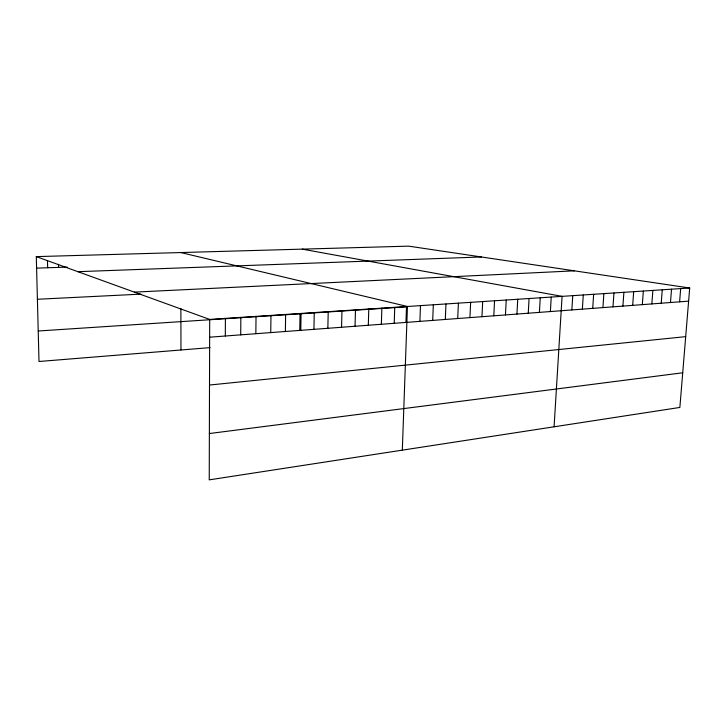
<?xml version="1.0" encoding="UTF-8"?>
<svg xmlns="http://www.w3.org/2000/svg" width="726" height="726" viewBox="0 0 726 726"><rect width="100%" height="100%" fill="white"/><g stroke="black" fill="none" stroke-linecap="round" stroke-linejoin="round"><path stroke-width="1.09" d="M36.3 256.614L209.696 319.422L209.233 479.859L679.863 407.44L689.7 288.004L408.665 246.141L36.3 256.614L39.004 361.494L210.023 347.636M225.314 336.011L225.405 318.396M240.714 334.858L240.85 317.38M255.851 333.715L256.033 316.391M270.744 332.599L270.961 315.411M285.372 331.492L285.636 314.449M299.765 330.412L300.074 313.505M300.764 330.375L301.063 313.75M313.931 329.35L314.267 312.579M327.853 328.297L328.225 311.663M341.556 327.263L341.964 310.764M355.041 326.255L355.477 309.884M368.309 325.257L368.781 309.013M381.359 324.268L381.867 308.151M394.218 323.306L394.753 307.307M405.952 322.453L406.506 306.835L38.215 331.002M402.313 450.147L407.44 306.481L180.774 252.548M419.891 321.373L420.481 305.628M432.696 320.411L433.322 304.784M445.31 319.458L445.955 303.958M457.716 318.523L458.396 303.141M469.931 317.607L470.639 302.343M481.955 316.699L482.69 301.553M493.798 315.81L494.551 300.782M505.459 314.93L506.24 300.01M516.939 314.068L517.738 299.257M528.256 313.215L529.072 298.522M539.4 312.38L540.244 297.787M550.381 311.554L551.243 297.07M554.083 426.797L562.078 296.362L302.234 249.136M571.852 309.938L572.75 295.663M582.361 309.149L583.277 294.974M592.715 308.368L593.65 294.293M602.916 307.597L603.869 293.622M612.98 306.844L613.951 292.968M622.899 306.1L623.888 292.315M632.682 305.365L633.68 291.67M642.328 304.639L643.345 291.044M651.839 303.922L652.874 290.418M661.223 303.214L662.266 289.801M670.479 302.515L671.532 289.193M679.609 301.825L680.679 288.594M209.369 433.54L682.721 372.783M209.505 385.034L685.698 336.646M209.642 337.191L688.62 301.154M209.696 319.422L689.7 288.004M37.398 299.266L140.917 294.13M134.337 292.124L574.411 270.834M77.891 271.678L481.338 256.968M36.599 268.13L67.2 267.095M47.462 260.471L47.644 267.758M58.497 264.282L58.561 267.386M180.883 308.559L180.965 349.996"/></g></svg>
